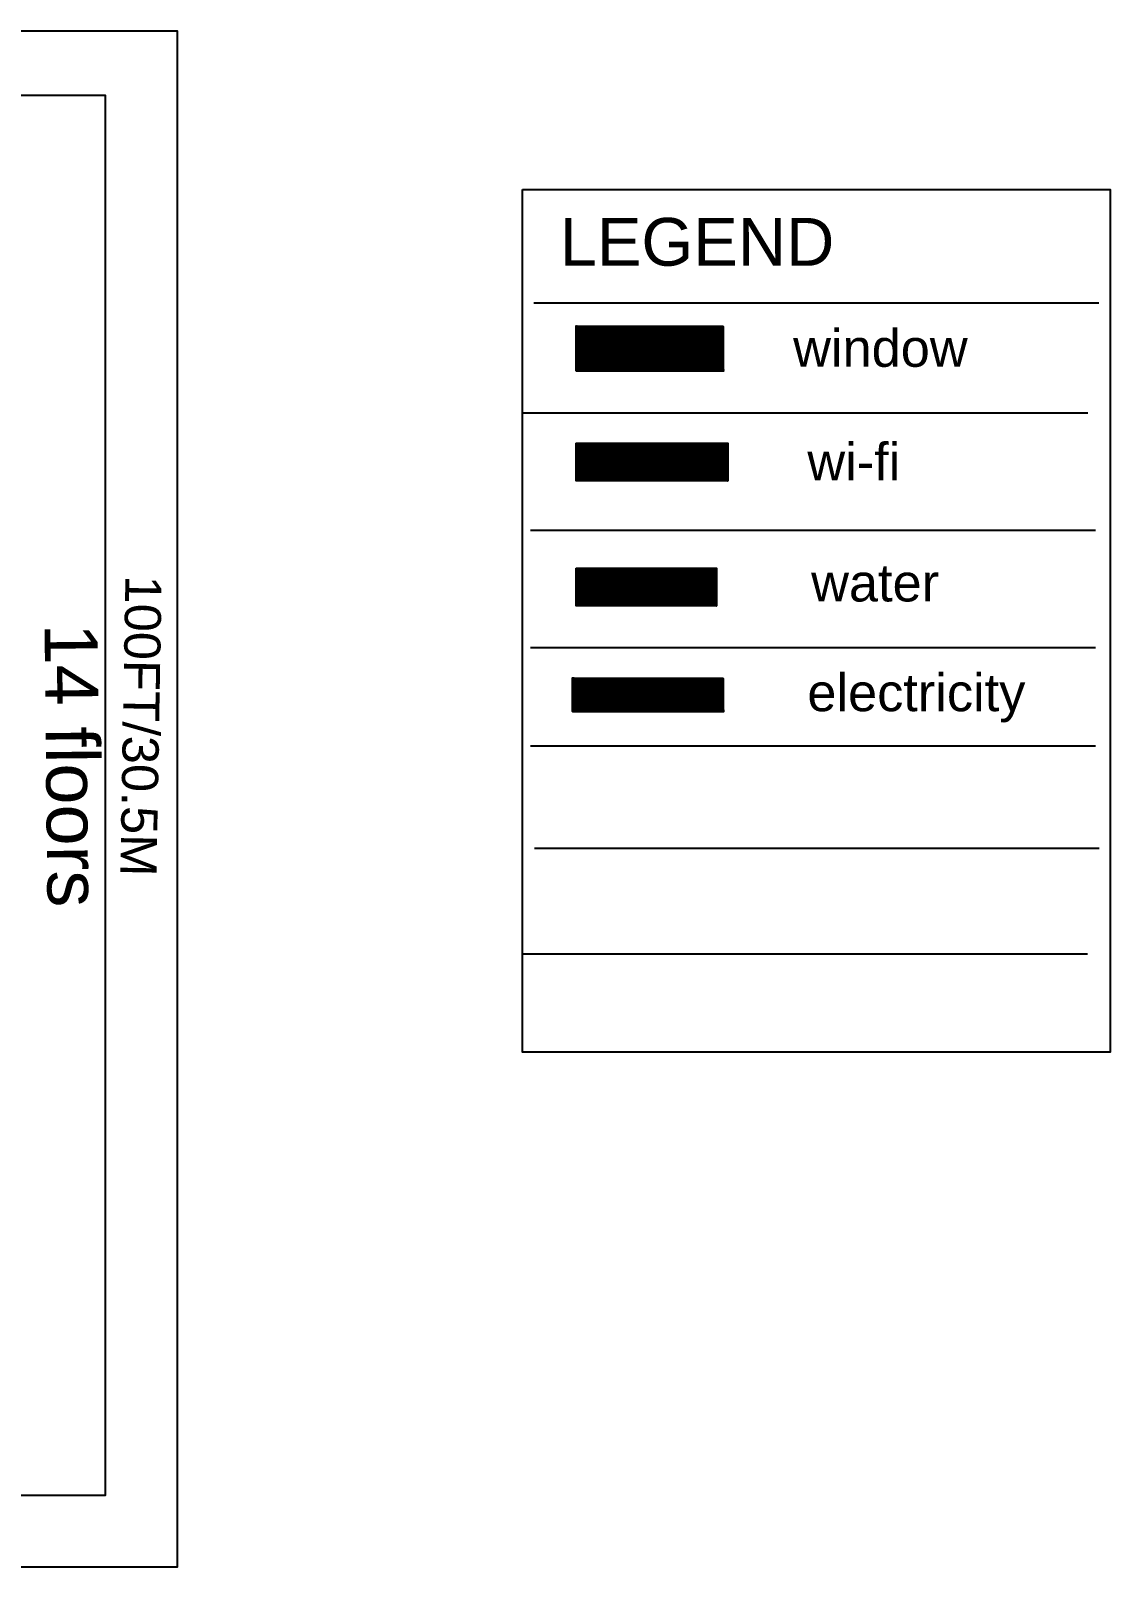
# Model space of a CAD drawing. Header units: inches. Extents: x -228269 to 13832, y -307 to 356953.
# Drawn here: x 10792 to 13832, y -140 to 4190 of the extents above; entities that cross this region are included whole.
import ezdxf

# ---------------------------------------------------------------- set-up
doc = ezdxf.new("R2010")
doc.units = ezdxf.units.IN
doc.header["$MEASUREMENT"] = 0
doc.layers.get('0').update_dxf_attribs({"color": 40})
for name, color, linetype in [('blocks', 151, 'Continuous'), ('CP-NAME', 7, 'Continuous'), ('elec', 1, 'Continuous'), ('water', 5, 'Continuous'), ('wifi', 40, 'Continuous'), ('window', 6, 'Continuous')]:
    doc.layers.add(name, color=color, linetype=linetype)
doc.styles.get("Standard").update_dxf_attribs({"font": 'arial.ttf'})

msp = doc.modelspace()

# ---------------------------------------------------------------- hatches: boundary and pattern name
at = {"layer": 'elec'}
h = msp.add_hatch(dxfattribs=at)
h.set_pattern_fill('ANSI31', color=256)
h.set_pattern_definition([(45, (85.4305, 31.99593), (-0.0883883476, 0.0883883476), [])])
h.paths.add_polyline_path([(12744.2, 2366.5), (12317.1, 2366.5), (12317.1, 2270.5), (12744.2, 2270.5)])
at = {"layer": 'water'}
h = msp.add_hatch(dxfattribs=at)
h.set_pattern_fill('ANSI31', color=256)
h.paths.add_polyline_path([(12327.8, 2675.8), (12327.8, 2569.1), (12722.9, 2569.1), (12722.9, 2675.8)])
at = {"layer": 'wifi'}
h = msp.add_hatch(dxfattribs=at)
h.set_pattern_fill('ANSI31', color=256)
h.paths.add_polyline_path([(12754.9, 2921.1), (12754.9, 3027.7), (12327.8, 3027.7), (12327.8, 2921.1)])
at = {"layer": 'window'}
h = msp.add_hatch(dxfattribs=at)
h.set_pattern_fill('ANSI31', color=256)
h.set_pattern_definition([(45, (117.46749, 0), (-0.0883883476, 0.0883883476), [])])
h.paths.add_polyline_path([(12744.2, 3358.7), (12326.7, 3358.7), (12326.7, 3230.4), (12744.2, 3230.4)])

# ---------------------------------------------------------------- linework, layer by layer
msp.add_lwpolyline([(12327.8, 3027.7), (12754.9, 3027.7), (12754.9, 2921.1), (12327.8, 2921.1)], close=True)
at = {"layer": 'blocks'}
for p, q in [((12209.2, 3422.7), (13800.3, 3422.7)), ((12178.3, 3113.1), (13769.4, 3113.1)), ((12199.6, 2782.4), (13790.8, 2782.4)), ((12199.6, 2451.8), (13790.8, 2451.8)), ((12199.6, 2174.5), (13790.8, 2174.5)), ((12210.3, 1886.5), (13801.4, 1886.5)), ((12177.2, 1588.2), (13768.3, 1588.2))]:
    msp.add_line(p, q, dxfattribs=at)
for points in [[(4754.2, 4189.9), (11204.3, 4189.9), (11204.3, -140.3), (4754.2, -140.3)], [(4989.2, 4008.6), (11001.4, 4008.6), (11001.4, 62.4), (4989.2, 62.4)], [(12177.2, 3742.7), (13832.4, 3742.7), (13832.4, 1310.9), (12177.2, 1310.9)]]:
    msp.add_lwpolyline(points, close=True, dxfattribs=at)
at = {"layer": 'water'}
msp.add_lwpolyline([(12327.8, 2675.8), (12722.9, 2675.8), (12722.9, 2569.1), (12327.8, 2569.1)], close=True, dxfattribs=at)

# ---------------------------------------------------------------- texts
at = {"layer": 'blocks'}
msp.add_text('LEGEND', height=134.67, dxfattribs=at).set_placement((12281.6, 3527.7))
for s, height, rotation, p in [('100FT/30.5M', 102.091, 269.0113, (11058.5, 2655.5)), ('14 floors', 149.32, 270.6236, (10830.5, 2518.9))]:
    msp.add_text(s, height=height, rotation=rotation, dxfattribs=at).set_placement(p)
at = {"layer": 'CP-NAME'}
for s, height, p in [('window', 105.5, (12939.2, 3242.8)), ('wi-fi', 105.5, (12979.2, 2922.8)), ('water', 105.5, (12989.9, 2581.5)), ('electricity', 105.495, (12979.2, 2272.2))]:
    msp.add_text(s, height=height, dxfattribs=at).set_placement(p)

doc.saveas('drawing.dxf')
